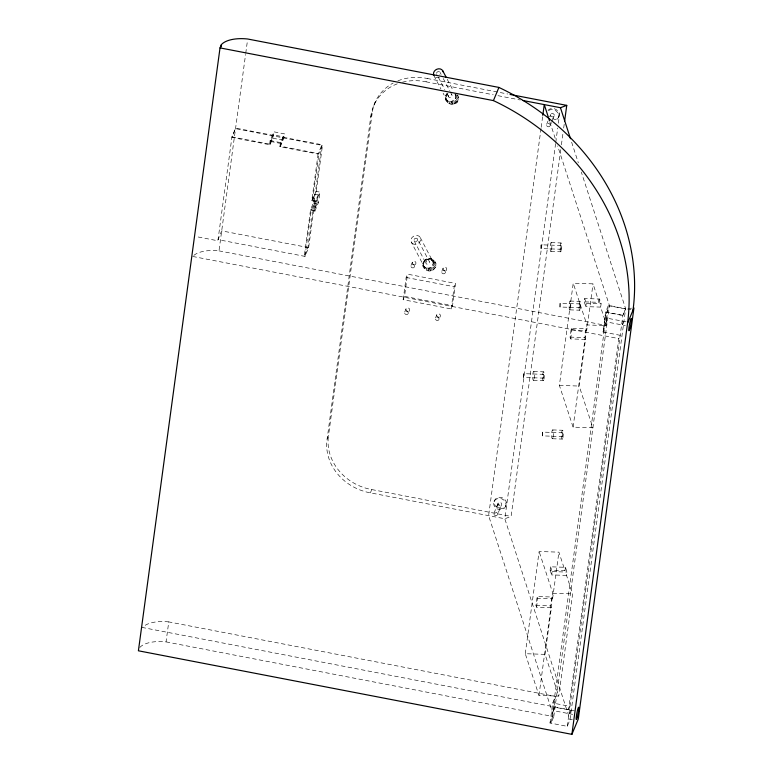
<?xml version="1.0" encoding="UTF-8"?>
<svg xmlns="http://www.w3.org/2000/svg" width="773" height="773" viewBox="0 0 773 773"><rect width="100%" height="100%" fill="white"/><g stroke="black" fill="none" stroke-linecap="round" stroke-linejoin="round"><path stroke-width="0.58" stroke-dasharray="3.87 2.9" d="M420.29 237.591L432.832 261.487C434.494 265.216 430.126 269.033 426.493 268.076L425.363 269.294C418.077 264.25 427.382 254.443 433.45 260.153C440.736 265.207 431.431 275.014 425.363 269.294L425.382 267.651L423.836 266.047L411.294 242.152M457.258 94.741C462.351 100.606 453.055 107.582 447.925 102.654L447.944 101.012L446.388 99.408L443.122 93.175M231.958 136.869L269.642 144.136L273.294 135.362L235.61 128.096L231.958 136.869L218.044 239.64L304.987 256.394L308.64 247.621L314.872 201.627L318.563 202.342L319.945 192.119L316.254 191.404L312.601 200.188L316.292 200.893L319.945 192.119M139.768 647.503A28.07 12.87 7.7 0 1 166.05 641.899L168.756 621.898L555.449 696.444L552.743 716.436L550.009 723.016L567.247 726.34L569.991 719.76L625.637 308.727L581.315 172.041M193.839 255.37A28.07 12.87 7.7 0 1 218.991 250.858L245.582 54.448M245.746 53.26L247.515 40.186M269.642 144.136L270.125 140.58L273.777 131.806L284.619 133.893L284.135 137.449L280.483 146.223L318.901 153.634L322.554 144.851L284.135 137.449M270.057 144.793L270.511 141.459L273.246 134.879L283.102 136.773L282.647 140.106L279.913 146.696L318.089 154.049L321.742 145.276L235.533 128.656L231.881 137.43L270.057 144.793L272.801 138.212L273.777 131.806M279.913 146.696L280.357 143.363L283.102 136.773M280.483 146.223L280.957 142.667L284.619 133.893M310.572 209.599L314.263 210.304L317.007 203.724L318.205 194.835L314.514 194.129L313.307 203.019L310.572 209.599L304.253 256.259L307.905 247.476L321.742 145.276M318.205 194.835L315.461 201.424L311.77 200.709L318.089 154.049M304.987 256.394L311.219 210.411L314.872 201.627M312.601 200.188L318.901 153.634M316.254 191.404L322.554 144.851M314.263 210.304L315.461 201.424M311.219 210.411L314.911 211.116L316.292 200.893M560.763 149.595L511.098 516.422L504.808 518.76L370.383 492.845A49.617 43.771 22.6 0 1 327.143 438.919L370.76 116.752L372.122 113.457A49.617 43.771 22.6 0 1 393.225 83.011M327.143 438.919L328.506 435.624L372.122 113.457M403.148 299.682L406.154 277.459L407.526 274.173L455.548 283.43L452.543 305.644L451.171 308.939L403.148 299.682L404.511 296.388L407.526 274.173M451.171 308.939L454.186 286.715L455.548 283.43M541.023 128.502L488.613 515.639L553.787 716.639L551.052 723.219L606.67 312.408L609.404 305.828L625.608 308.949L622.864 315.529L606.67 312.408M541.187 127.303L542.801 115.351M555.603 143.565L504.808 518.76L569.991 719.76L572.358 719.537M555.768 142.377L557.7 128.038M558.348 123.255L559.807 112.5M561.411 144.812L563.034 132.859M563.681 128.086L564.329 123.303M585.499 339.395L570.658 338.912L570.068 337.125L571.276 328.235L586.118 328.728L584.91 337.608L585.499 339.395L579.19 386.056L592.891 427.798L573.102 427.15L559.391 385.408L573.228 283.208L593.026 283.855L599.094 302.34L584.253 301.856L584.697 298.523L599.548 299.006L601.114 303.779L600.66 307.113L606.728 325.597L586.939 324.95L573.228 283.208M525.273 653.707L539.11 551.497L558.898 552.154L564.976 570.638L550.125 570.145L550.579 566.812L565.421 567.305L566.986 572.078L566.541 575.402L572.609 593.896L558.773 696.096L538.984 695.449L525.273 653.707L545.062 654.354L558.773 696.096M570.658 338.912L571.856 330.023L571.276 328.235M545.062 654.354L551.381 607.694L536.539 607.211L535.95 605.414L537.148 596.534L551.999 597.017L552.589 598.804L537.737 598.321L537.148 596.534M536.539 607.211L537.737 598.321M600.66 307.113L585.818 306.62L586.263 303.287L584.697 298.523M566.541 575.402L551.69 574.919L552.144 571.585L550.579 566.812M573.102 427.15L586.939 324.95M571.856 330.023L586.707 330.515L593.026 283.855M551.381 607.694L550.791 605.906L551.999 597.017M538.984 695.449L552.821 593.239L539.11 551.497M552.589 598.804L558.898 552.154M599.094 302.34L599.548 299.006M564.976 570.638L565.421 567.305M550.009 723.016L552.714 703.024L555.449 696.444M168.756 621.898A28.07 12.87 7.7 0 0 142.483 627.502L568.58 709.633L618.815 338.593L620.188 335.298L602.95 331.975L605.655 311.983L608.39 305.403L625.637 308.727L622.893 315.307L567.247 726.34M603.22 332.032L605.926 312.031M602.95 331.975L605.684 325.394L608.39 305.403M553.787 716.639L609.443 305.606L557.671 145.952M454.746 93.939L458.147 96.19L455.394 94.857C457.046 98.577 452.688 102.394 449.055 101.447L447.925 102.654L445.789 99.988L445.741 95.292L446.601 93.968L448.987 93.32M423.227 266.617L423.179 261.931L427.662 259.496L433.45 260.153L430.165 259.457L431.923 259.245L429.914 259.428L430.223 258.713L428.667 259.361L428.464 258.578L427.662 259.496L426.773 258.868L426.425 259.95L425.266 259.564L425.324 260.675L424.039 260.607L424.435 261.603L423.478 263.835L422.734 263.438L423.836 266.047L423.227 266.617L424.474 266.956L425.363 269.294M446.601 93.968L446.997 94.973L446.04 97.195L445.296 96.799L445.741 95.292L447.886 94.035M446.678 101.437L447.036 100.326L445.789 99.988L445.296 96.799L446.388 99.408L445.789 99.988M424.116 268.067L424.474 266.956M311.77 200.709L314.514 194.129M314.911 211.116L318.563 202.342M373.823 105.466L375.195 102.181M402.472 82.189A49.617 43.771 22.6 0 1 426.029 81.812L427.401 78.517L507.706 93.997M411.004 265.419L412.376 262.124M414.463 266.965A1.894 1.672 22.6 0 0 412.473 264.492A1.894 1.672 22.6 0 0 411.265 267.12A1.894 1.672 22.6 0 0 414.463 266.965L415.826 263.68A1.894 1.672 22.6 0 0 413.845 261.197A1.894 1.672 22.6 0 0 412.637 263.825A1.894 1.672 22.6 0 0 415.826 263.68M404.694 312.07L406.057 308.785M408.144 313.625A1.894 1.672 22.6 0 0 406.154 311.152A1.894 1.672 22.6 0 0 404.955 313.78A1.894 1.672 22.6 0 0 408.144 313.625L409.516 310.331A1.894 1.672 22.6 0 0 407.526 307.857A1.894 1.672 22.6 0 0 406.318 310.485A1.894 1.672 22.6 0 0 409.516 310.331M441.798 271.352L443.161 268.057M445.248 272.898A1.894 1.672 22.6 0 0 443.258 270.424A1.894 1.672 22.6 0 0 442.059 273.053A1.894 1.672 22.6 0 0 445.248 272.898L446.62 269.613A1.894 1.672 22.6 0 0 444.63 267.129A1.894 1.672 22.6 0 0 443.422 269.758A1.894 1.672 22.6 0 0 446.62 269.613M435.479 318.012L436.851 314.717M438.929 319.558A1.894 1.672 22.6 0 0 436.948 317.085A1.894 1.672 22.6 0 0 435.74 319.713A1.894 1.672 22.6 0 0 438.929 319.558L440.301 316.273A1.894 1.672 22.6 0 0 438.31 313.79A1.894 1.672 22.6 0 0 437.112 316.418A1.894 1.672 22.6 0 0 440.301 316.273M370.383 492.845L371.755 489.56A49.617 43.771 22.6 0 1 328.506 435.624M546.637 124.308L548.009 121.023M550.753 114.433L549.835 116.636A1.894 1.672 22.6 0 1 552.685 116.143A1.894 1.672 22.6 0 1 552.705 118.839M550.096 125.864A1.894 1.672 22.6 0 0 548.105 123.38A1.894 1.672 22.6 0 0 546.898 126.009A1.894 1.672 22.6 0 0 550.096 125.864L551.458 122.569M551.922 121.477L554.202 115.989A1.894 1.672 22.6 0 0 552.212 113.515A1.894 1.672 22.6 0 0 551.014 116.143A1.894 1.672 22.6 0 0 554.202 115.989M558.232 117.796L558.686 116.704M494.082 501.445L494.536 500.353M493.995 513.127L498.112 503.252M497.454 514.683A1.894 1.672 22.6 0 0 495.464 512.199A1.894 1.672 22.6 0 0 494.256 514.828A1.894 1.672 22.6 0 0 497.454 514.683L501.561 504.808A1.894 1.672 22.6 0 0 499.571 502.334A1.894 1.672 22.6 0 0 498.372 504.962A1.894 1.672 22.6 0 0 501.561 504.808M505.59 506.615A6.31 5.566 22.6 0 0 498.971 498.363A6.31 5.566 22.6 0 0 494.952 507.117A6.31 5.566 22.6 0 0 505.59 506.615L506.044 505.523A6.31 5.566 22.6 0 0 499.426 497.261A6.31 5.566 22.6 0 0 495.406 506.025A6.31 5.566 22.6 0 0 506.044 505.523M568.58 709.633L569.952 706.348L552.714 703.024M541.042 244.886L541.042 248.587L560.84 249.254L561.256 246.819L560.937 245.476L541.139 244.799L541.042 248.587M626.082 321.839L606.931 318.147L606.38 319.877L606.196 321.858L625.347 325.549M606.254 321.829L606.931 318.147M560.937 245.476L560.84 249.254M560.087 303.238L559.99 307.016L579.789 307.683L580.204 305.741L579.885 303.905L560.087 303.238L559.99 307.016M579.885 303.905L579.789 307.683M523.698 373.668L523.592 377.446L543.39 378.123L543.805 376.171L543.496 374.335L523.698 373.668L523.592 377.446M543.496 374.335L543.39 378.123M542.646 432.097L542.54 435.885L562.338 436.552L562.754 434.6L562.444 432.774L542.646 432.097L542.54 435.885M562.444 432.774L562.338 436.552M574.426 710.851L554.144 707.15L553.555 710.677L572.706 714.368M553.555 710.677L554.289 706.966M428.938 259.322L430.223 258.713M628.005 308.504L631.57 308.176M445.316 98.403L446.05 98.345M422.754 265.042L423.488 264.984M551.11 242.616L561.005 242.954M550.869 251.438L560.773 251.776M570.059 301.055L579.953 301.383M586.263 303.287L601.114 303.779M569.817 309.867L579.721 310.205M570.068 337.125L584.91 337.608M533.66 371.484L543.564 371.823M533.428 380.306L543.322 380.635M559.391 385.408L579.19 386.056M552.608 429.914L562.512 430.252M552.376 438.735L562.271 439.074M552.144 571.585L566.986 572.078M552.821 593.239L572.609 593.896M535.95 605.414L550.791 605.906M426.029 81.812L493.242 94.77M497.957 95.678L520.364 99.997M272.801 138.212L282.647 140.106M270.125 140.58L280.957 142.667M270.511 141.459L280.357 143.363M313.307 203.019L317.007 203.724M308.64 247.621L221.696 230.866L217.59 240.732L196.584 236.683M627.744 309.132L630.913 309.741M605.655 311.983L622.893 315.307M406.154 277.459L454.186 286.715M218.991 250.858L605.684 325.394M404.511 296.388L452.543 305.644M192.719 256.462L618.815 338.593M371.755 489.56L511.098 516.422M166.05 641.899L552.743 716.436M435.75 77.252L436.513 77.542A5.044 4.261 -27.7 0 0 440.252 77.049M447.944 101.012L449.055 101.447L449.451 103.563L450.292 101.572L451.152 104.104L451.567 101.408L453.094 104.2L452.794 100.944L454.601 103.94L453.896 100.229L456.109 103.253L454.795 99.302L457.336 102.21L455.423 98.219L458.196 100.886M425.382 267.651L426.493 268.076L426.899 270.202L427.73 268.212L428.59 270.743L429.005 268.047L430.532 270.84L430.232 267.584L432.039 270.579L431.334 266.869L433.547 269.893L432.233 265.931L434.774 268.849L432.861 264.859L435.643 267.526M432.832 261.487L435.595 262.83L431.276 259.892L434.697 261.38L432.184 260.578L436.059 264.414L433.17 262.559M455.732 95.92L458.621 97.775L455.394 94.857M455.741 97.069L458.64 99.379M433.18 263.699L436.078 266.009M445.741 95.292L446.359 96.045M423.179 261.931L423.807 262.685M447.219 79.271L453.21 90.692M440.04 72.382L441.122 74.44M443.287 78.575L449.789 90.953M450.33 91.987L451.954 95.079A1.894 1.594 -27.7 0 1 450.041 97.601A1.894 1.594 -27.7 0 1 448.804 95.127A1.894 1.594 -27.7 0 1 451.954 95.079M438.291 77.184L444.784 89.571M446.949 93.697L448.582 96.789M433.846 75.512L440.939 89.021M417.478 239.012A1.894 1.594 -27.7 0 1 415.565 241.534A1.894 1.594 -27.7 0 1 414.328 239.06A1.894 1.594 -27.7 0 1 417.478 239.012L429.392 261.718A1.894 1.594 -27.7 0 1 427.479 264.24A1.894 1.594 -27.7 0 1 426.242 261.767A1.894 1.594 -27.7 0 1 429.392 261.718M414.106 240.722L426.02 263.429M452.91 104.229L451.567 101.408L451.915 104.162M430.348 270.869L429.005 268.047L429.353 270.801M447.036 100.326L447.925 102.654M584.253 301.856L585.818 306.62M586.118 328.728L586.707 330.515M550.125 570.145L551.69 574.919M571.634 142.184L578.33 162.852M549.845 121.825L555.806 140.203M436.532 73.261A1.894 1.594 -27.7 0 1 439.257 71.686A1.894 1.594 -27.7 0 1 439.479 74.392M436.909 74.43A1.894 1.594 -27.7 0 1 436.668 74.092M548.656 110.442A6.31 5.566 22.6 0 1 557.816 112.771A6.31 5.566 22.6 0 1 554.898 120.617M547.98 110.307A6.31 5.566 22.6 0 1 558.27 111.679A6.31 5.566 22.6 0 1 553.797 119.786M397.882 80.836A49.617 43.771 22.6 0 1 427.401 78.517M370.76 116.752A49.617 43.771 22.6 0 1 397.486 83.755M569.73 713.17C570.107 715.682 571.276 704.58 569.73 713.17M622.371 324.351C622.748 326.863 623.917 315.761 622.371 324.351M413.951 244.181L412.85 243.756A5.044 4.261 -27.7 0 1 413.507 236.267A5.044 4.261 -27.7 0 1 420.676 239.031A5.044 4.261 -27.7 0 1 413.951 244.181M497.454 507.156A1.894 1.672 22.6 0 0 500.643 507.001A1.894 1.672 22.6 0 0 498.662 504.527A1.894 1.672 22.6 0 0 497.454 507.156M553.004 437.344A4.416 0.841 -88.1 0 0 552.821 430.03A4.416 0.841 -88.1 0 0 551.642 435.595A4.416 0.841 -88.1 0 0 553.004 437.344M534.056 378.915A4.416 0.841 -88.1 0 0 533.872 371.6A4.416 0.841 -88.1 0 0 532.694 377.166A4.416 0.841 -88.1 0 0 534.056 378.915M551.507 250.046A4.416 0.841 -88.1 0 0 551.323 242.732A4.416 0.841 -88.1 0 0 550.134 248.297A4.416 0.841 -88.1 0 0 551.507 250.046M561.411 250.384A4.416 0.841 -88.1 0 0 561.227 243.07A4.416 0.841 -88.1 0 0 560.038 248.635A4.416 0.841 -88.1 0 0 561.411 250.384M570.455 308.485A4.416 0.841 -88.1 0 0 570.271 301.161A4.416 0.841 -88.1 0 0 569.083 306.736A4.416 0.841 -88.1 0 0 570.455 308.485M543.96 379.253A4.416 0.841 -88.1 0 0 543.777 371.929A4.416 0.841 -88.1 0 0 542.588 377.504A4.416 0.841 -88.1 0 0 543.96 379.253M580.359 308.814A4.416 0.841 -88.1 0 0 580.175 301.499A4.416 0.841 -88.1 0 0 578.987 307.065A4.416 0.841 -88.1 0 0 580.359 308.814M562.908 437.682A4.416 0.841 -88.1 0 0 562.725 430.368A4.416 0.841 -88.1 0 0 561.536 435.933A4.416 0.841 -88.1 0 0 562.908 437.682"/><path stroke-width="1.16" d="M633.019 310.147A227.378 200.584 22.6 0 0 498.904 87.426L247.669 38.998A28.07 12.87 7.7 0 0 221.397 44.602L220.025 47.897L138.406 650.789L571.894 734.35L578.291 718.987L633.937 307.954L627.541 323.317L571.894 734.35M221.078 46.989L221.397 44.602M542.801 115.351L544.26 104.597L549.477 120.685M564.648 120.917L566.754 105.379L510.064 94.451M627.541 323.317A227.378 200.584 22.6 0 0 493.425 100.596L498.904 87.426M522.722 100.451L560.454 107.718L566.754 105.379M220.025 47.897L493.425 100.596M442.852 70.952L446.127 77.184M560.454 107.718L570.513 138.734M433.846 75.512A5.044 4.261 -27.7 0 1 437.054 69.155A5.044 4.261 -27.7 0 1 443.19 72.015M630.072 327.984A6.31 0.676 -79.1 0 0 631.377 318.37A6.31 0.676 -79.1 0 0 629.009 327.288A6.31 0.676 -79.1 0 0 630.072 327.984M577.431 716.803A6.31 0.676 -79.1 0 0 578.735 707.189A6.31 0.676 -79.1 0 0 576.368 716.107A6.31 0.676 -79.1 0 0 577.431 716.803"/></g></svg>
